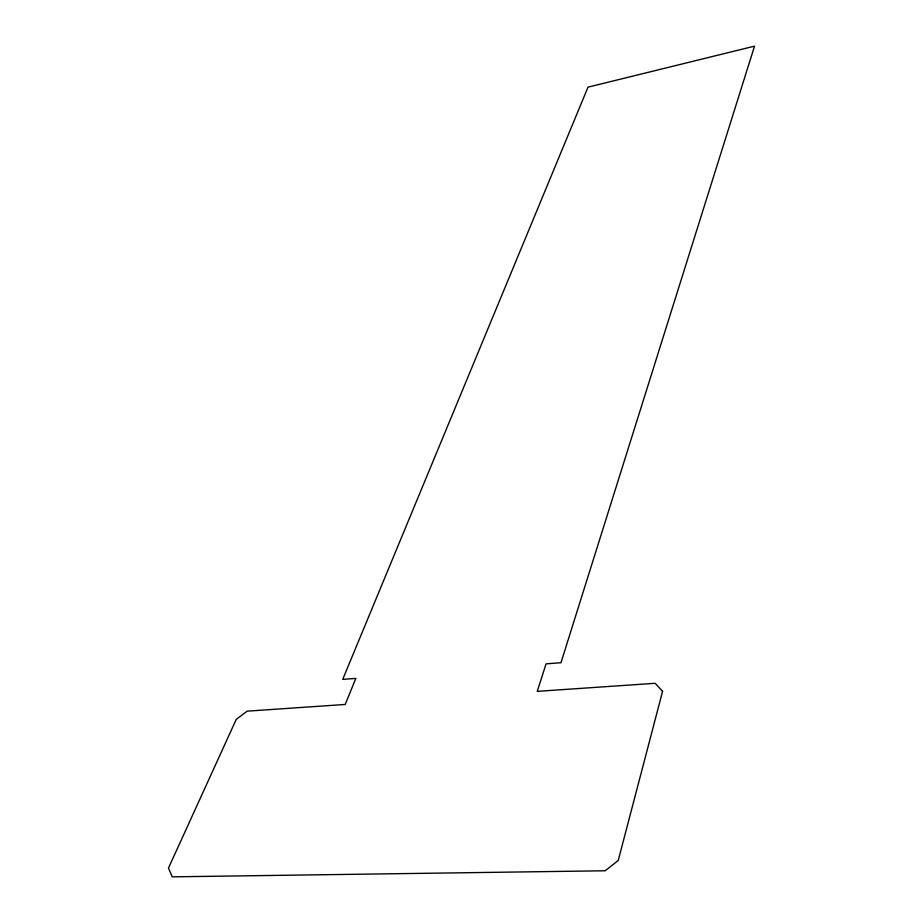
<?xml version="1.0" encoding="UTF-8"?>
<svg xmlns="http://www.w3.org/2000/svg" width="923" height="923" viewBox="0 0 923 923"><rect width="100%" height="100%" fill="white"/><g stroke="black" fill="none" stroke-linecap="round" stroke-linejoin="round"><path stroke-width="1.38" d="M662.587 691.304L618.237 860.444L605.2 870.77L172.278 876.85L168.471 868.093L236.253 719.363L247.237 711.148L345.202 704.457L355.84 678.382L342.71 679.386L588.02 87.143L754.529 46.15L560.965 662.726L546.07 663.868L537.255 691.35L655.192 683.297L662.587 691.304"/></g></svg>
